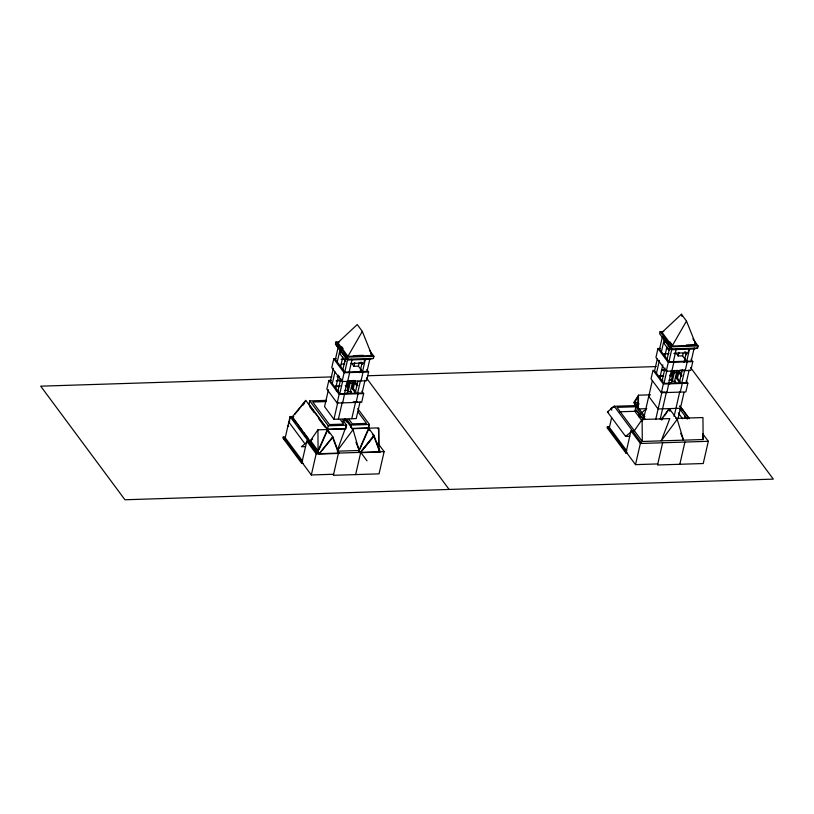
<?xml version="1.0" encoding="UTF-8"?>
<svg xmlns="http://www.w3.org/2000/svg" width="814" height="814" viewBox="0 0 814 814"><rect width="100%" height="100%" fill="white"/><g stroke="black" fill="none" stroke-linecap="round" stroke-linejoin="round"><path stroke-width="1.22" d="M638.023 407.376L638.084 396.978L634.472 402.594L644.861 416.493M646.774 408.669L638.41 408.943L638.491 395.197L650.579 394.81M302.645 461.253L284.656 437.006L283.211 437.057L282.967 438.115L301.709 463.38L303.154 463.339M283.526 438.868L283.771 437.81L285.226 437.769M284.981 438.827L290.069 416.605L293.742 416.483M289.377 422.812L289.855 417.531M308.933 404.609L309.778 400.905L326.19 400.386M301.709 463.38L306.797 441.157L310.144 441.056L317.928 429.812L345.614 428.927L346.632 425.223L342.653 419.851L347.11 419.709L351.088 425.081L350.569 427.34M310.053 441.422L318.02 452.157M369.424 350.224L373.921 356.288L373.433 358.404L346.693 359.259L335.449 344.088L335.938 341.972L339.58 341.86M331.298 380.372L328.846 380.453L326.852 389.133L337.159 403.032L361.681 402.248L363.665 393.569L361.904 391.198M336.233 358.791L333.781 358.872L331.776 367.653L342.084 381.552L366.595 380.769L368.61 371.988L366.849 369.617M328.439 389.723L324.562 406.654L333.933 419.291L356.217 418.579L360.093 401.648M333.353 368.243L330.423 381.054L339.794 393.681L362.077 392.979L365.018 380.169M335.449 344.088L338.136 347.405L335.368 359.462L344.739 372.1L367.022 371.388L370.034 358.272M333.608 474.247L311.324 474.959L316.168 453.795L306.797 441.157M332.295 383.577L334.961 371.937M337.24 361.986L340.008 349.928L341.117 349.898M340.873 350.956L340.15 354.121L345.767 361.711M335.602 388.482L338.644 375.183M340.588 366.717L342.796 357.041M312.596 439.173L310.49 440.557L318.091 450.814L327.401 429.507L328.246 425.803L309.778 400.905M337.922 391.158L340.852 378.357M342.867 369.576L345.624 357.509L346.744 357.478M335.938 341.972L347.181 357.143L346.693 359.259L347.741 358.974M337.159 403.032L339.153 394.352L328.846 380.453M342.084 381.552L344.088 372.761L333.781 358.872M333.933 419.291L337.81 402.36M339.794 393.681L342.725 380.881M344.739 372.1L347.863 358.445M338.39 419.149L342.267 402.218M346.917 381.898L342.735 402.849M349.196 371.957L351.953 359.89L351.485 359.259M347.649 381.369L349.664 372.588M347.222 387.678L348.718 381.115M351.485 391.575L348.138 391.687L347.202 390.425L349.196 381.746M350.671 380.616L348.138 391.687L346.418 393.467M361.223 369.943L358.414 366.147L353.958 366.29L354.792 362.668M352.92 380.484L350.366 391.615L351.77 393.508M355.962 392.083L352.452 387.342L354.029 380.453M353.164 389.061L355.148 380.413M358.414 366.147L359.249 362.495M346.591 421.967L347.11 419.709M346.469 425.223L337.688 449.521M355.148 393.223L357.916 381.125M359.859 372.659L362.077 362.973M364.621 359.89L363.889 363.064L350.519 363.492M351.76 418.722L355.637 401.79M357.621 393.111L360.551 380.311M365.333 359.473L362.566 371.53L360.694 369.007M356.105 402.421L358.089 393.752M361.029 380.942L363.034 372.161M350.742 427.33L351.261 425.071M359.249 450.844L353.042 429.67L345.075 418.935L343.152 421.52M355.647 474.593L360.734 452.381L373.85 436.202L372.324 434.147M369.037 424.511L368.233 428.459L369.475 424.491L357.753 408.679M377.767 443.04L384.137 451.628L379.049 473.85L333.364 475.305L338.451 453.083L332.621 437.515L319.505 453.693M626.821 450.936L608.841 426.689L607.397 426.729L607.152 427.788L625.895 453.062L627.34 453.011M607.712 428.551L607.956 427.492L609.401 427.442M609.157 428.5L611.619 417.775M614.041 407.204L614.255 406.278L635.093 405.616L634.523 404.863L635.358 404.833M625.895 453.062L630.982 430.84L634.32 430.728L642.114 419.485L669.8 418.61L661.233 440.873L677.217 419.352L669.261 408.608L661.141 419.536M640.465 414.326L639.784 417.287L638.848 416.025L639.305 414.051M663.766 331.532L660.113 331.654L659.635 333.771L670.878 348.931L697.618 348.077L698.107 345.96L692.856 338.889M660.419 348.463L657.966 348.545L655.952 357.326L666.259 371.225L690.781 370.441L692.785 361.66L691.035 359.289M652.34 380.616L643.375 419.77L635.408 409.025M657.274 359.086L654.609 370.726L663.98 383.363L686.263 382.651L689.193 369.851M657.793 463.929L635.5 464.631L640.353 443.477L630.982 430.84M656.481 373.25L659.411 360.449M661.426 351.668L664.183 339.601M665.303 339.57L664.336 343.803L669.25 350.437M659.778 378.164L662.83 364.855M664.763 356.39L666.981 346.723M662.108 380.83L665.038 368.03M667.042 359.249L669.81 347.181M660.113 331.654L671.357 346.815L670.878 348.931L671.682 349.715L693.966 349.002L697.618 348.077M661.344 392.704L663.329 384.025L653.021 370.126L651.037 378.805L661.344 392.704L685.856 391.921L687.85 383.252L686.09 380.881M666.259 371.225L668.274 362.444L657.966 348.545M655.687 419.546L661.986 392.033L665.079 391.941M663.98 383.363L666.91 370.553M694.21 347.944L691.208 361.07L668.925 361.772L671.926 348.657M660.195 419.21L666.452 391.89M671.367 370.411L666.92 392.531M673.381 361.63L676.139 349.572M671.835 371.052L673.85 362.261M672.181 371.265L671.418 374.603L672.354 375.865L669.922 375.946M673.371 371.418L671.387 380.097L668.955 380.179M674.857 370.299L672.323 381.359L669.739 384.035M684.706 358.669L682.6 355.83L678.143 355.962L678.968 352.34M677.095 370.167L674.552 381.288L675.956 383.191M680.148 381.756L676.638 377.024L677.655 372.578M662.637 442.765L657.549 464.987L703.235 463.532L708.322 441.31L702.706 433.73M677.35 378.744L678.764 372.547L681.583 376.333M682.6 355.83L683.149 353.388M679.334 382.895L682.376 369.597M684.045 362.332L686.253 352.645M674.094 416.483L679.822 391.473M681.806 382.794L684.737 369.994L679.873 370.146M680.29 392.104L682.274 383.425M685.205 370.624L687.22 361.843M677.981 418.834L684.004 392.541M684.605 418.457L685.123 416.178M679.832 464.275L684.92 442.053M319.088 449.552L326.913 431.613M359.127 449.969L358.587 450.864L359.951 452.696L380.209 452.055L373.972 435.398L368.63 428.195L358.893 450.498L360.246 452.33M359.819 449.359L368.142 430.301M347.954 356.329L362.301 331.379L357.244 324.562L337.851 342.694L347.954 356.329L372.008 355.565L362.301 331.379M672.14 346.011L686.487 321.052L681.43 314.235L662.036 332.377L672.14 346.011L696.194 345.238L686.487 321.052M638.491 395.197L633.719 402.625L638.41 408.943M342.826 422.364L345.075 418.935L345.706 421.011M661.762 420.085L663.125 417.999M664.489 415.913L669.261 408.608L669.942 410.887M368.64 429.182L368.63 428.195L369.688 430.484M353.042 429.67L337.342 450.793L337.627 451.536M294.79 414.387L305.586 401.068L305.911 401.506M302.828 405.311L304.375 403.408M332.784 436.772L318.762 454.08L339.031 453.429L332.784 436.772L305.759 400.325L291.738 417.623L295.492 422.69M359.951 452.696L373.972 435.398M308.241 441.117L301.424 446.744L305.545 446.611M629.731 436.294L625.61 436.416L607.427 411.904L614.255 406.278L641.798 443.427M625.61 436.416L630.657 432.254M368.284 428.703L369.068 428.184M614.255 406.278L610.663 408.577L611.833 410.154M353.418 355.647L363.329 355.331M686.273 345.044L694.942 344.77M347.181 357.143L373.921 356.288M671.357 346.815L698.107 345.96M666.544 348.27L668.996 348.189M341.046 359.279L344.688 359.167M666.442 348.921L668.874 348.84M675.671 348.941L680.535 348.789M338.136 347.405L347.497 360.032L369.79 359.33L373.433 358.404M674.704 353.174L688.074 352.747L689.041 348.514L689.509 349.145L686.751 361.213L684.879 358.679M341.137 364.112L344.79 364M664.112 353.825L668.976 353.673M673.829 353.52L676.261 353.439L678.143 355.962M344.088 372.761L368.61 371.988M668.274 362.444L692.785 361.66M331.959 376.902L40.7 386.172L124.939 499.765L773.3 479.12L690.567 367.562M337.027 376.74L339.56 376.658M367.419 375.773L656.145 366.575M337.423 380.179L341.097 380.067M661.609 369.861L665.282 369.739M336.101 380.871L340.964 380.718M661.497 370.502L665.14 370.39M348.402 380.698L353.266 380.545M355.698 382.834L350.132 383.007L348.25 380.484L347.232 384.93L348.168 386.192L345.747 386.263M679.883 372.507L674.307 372.69L672.903 370.787L671.886 375.234L669.454 375.315M335.551 385.948L340.415 385.785M345.268 385.633L347.7 385.561M659.727 375.62L663.379 375.508M336.019 386.579L339.662 386.457M660.195 376.251L663.848 376.139M352.452 387.342L351.343 387.383L355.555 393.07M676.638 377.024L675.518 377.055L679.741 382.743M336.263 390.771L338.695 390.689M344.77 390.496L347.202 390.425M660.449 380.443L662.881 380.372M675.671 381.257L672.323 381.359L670.919 379.466M339.153 394.352L363.665 393.569M663.329 384.025L687.85 383.252M326.333 401.587L312.749 402.024L329.456 424.562L343.671 424.104L340.354 419.627M353.205 401.872L357.865 401.719M634.472 402.594L638.268 402.472M635.541 404.039L639.163 403.927M292.48 417.236L319.068 453.703M637.606 406.705L616.992 407.356L642.287 441.473L703.133 439.529L702.95 417.551L675.824 418.416M680.402 408.262L658.109 408.964L648.738 396.337M607.427 411.904L608.516 412.067M689.468 418.701L682.651 409.513L681.959 409.859M619.739 411.782L637.342 411.223L639.448 414.072M328.246 425.803L346.632 425.223M351.088 425.081L369.475 424.491M639.336 417.307L641.788 417.226L643.192 419.118M345.858 428.612L327.472 429.192L309.005 404.293M351.75 428.418L368.701 427.879M351.679 428.734L378.764 427.879L378.948 449.857M377.91 428.744L378.571 428.713L378.714 445.899M703.133 439.529L702.462 439.56M337.484 451.18L359.33 450.478L355.911 442.165M316.168 453.795L384.137 451.628M640.353 443.477L708.322 441.31M679.761 406.003L682.651 409.513M694.749 343.294L696.194 345.238M685.53 351.872L686.935 353.764M684.411 351.902L686.517 354.751M669.973 341.87L671.988 344.576M662.565 336.884L667.724 343.834M669.932 346.805L671.397 348.789M671.682 349.715L662.311 337.077L659.554 349.145L668.925 361.772M678.713 370.93L681.99 375.346M679.843 406.288L688.929 418.538M680.056 409.35L687.301 419.118M678.296 412.922L682.641 418.783M645.339 419.434L635.927 406.756L634.889 411.304L642.154 421.092M607.397 426.729L635.5 464.631M370.563 353.622L372.008 355.565M361.345 362.189L362.749 364.092M360.236 362.23L361.64 364.123M366.392 377.879L449.114 489.438M341.778 346.774L343.111 348.585M352.086 363.766L353.958 366.29M336.915 345.217L341.331 351.17M343.539 354.151L347.497 360.032M354.528 381.247L357.804 385.673M354.589 382.865L356.695 385.714M357.794 411.619L366.514 423.382L352.299 423.829L348.982 419.352M378.724 449.867L380.077 451.699M379.639 451.709L373.799 436.141L360.694 452.309L367.012 460.846M309.686 406.603L314.214 412.708M318.742 418.813L324.786 426.963M327.055 430.016L329.639 433.506M292.806 417.684L302.208 430.362M303.653 432.305L308.699 439.112M299.247 427.747L306.756 437.871M308.252 439.906L316.514 451.037M290.069 416.605L317.613 453.754M288.817 422.059L304.792 443.599M283.211 437.057L311.324 474.959M327.401 429.507L328.958 432.855M680.697 433.302L683.516 440.16L677.217 419.352M681.43 314.235L682.051 316.554M669.261 408.608L669.739 410.948M702.889 434.35L702.93 439.265M642.114 419.485L642.287 441.473M317.928 429.812L318.101 451.79M642.307 412.983A3.378 2.595 -36.6 0 1 646.021 409.981M288.349 425.468L288.532 426.516L288.349 425.468"/></g></svg>
